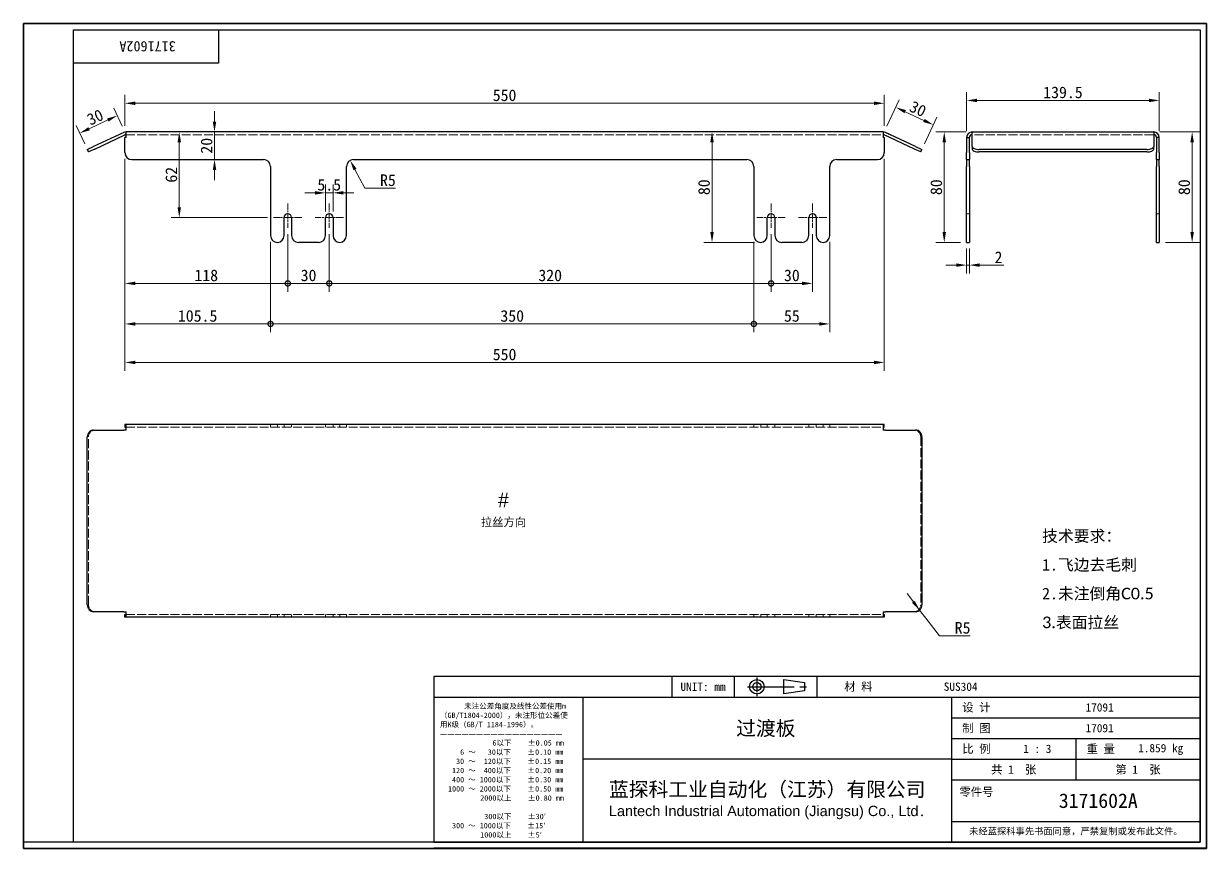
# Model space of a CAD drawing. Header units: millimetres. Extents: x 18 to 875, y 16 to 614.
import ezdxf
from ezdxf.enums import TextEntityAlignment as Align

# ---------------------------------------------------------------- set-up
doc = ezdxf.new("R2010")
doc.units = ezdxf.units.MM
doc.header["$LTSCALE"] = 3
for name, pattern in [('CHAIN', [0.3543, 0.2362, -0.0295, 0.0591, -0.0295]), ('DASHED', [0.2067, 0.1654, -0.0413]), ('DOTTED', [0.0482, 0.0069, -0.0413])]:
    doc.linetypes.add(name, pattern=pattern)
for name, color, linetype, lineweight in [('1', 7, 'Continuous', 18), ('可见 (ISO)', 7, 'Continuous', 25), ('图框 (ISO)', 7, 'Continuous', 35), ('标题 (ISO)', 7, 'Continuous', 25), ('草图几何图元 (ISO)', 7, 'Continuous', 18)]:
    doc.layers.add(name, color=color, linetype=linetype, lineweight=lineweight)
for name, color, linetype, lineweight, true_color in [('中心标记 (ISO)', 1, 'CHAIN', 18, 0xff0000), ('尺寸 (ISO)', 7, 'Continuous', 18, 0x008000), ('符号 (ISO)', 7, 'Continuous', 18, 0x008000), ('隐藏 (ISO)', 5, 'DASHED', 18, 0x0000ff)]:
    doc.layers.add(name, color=color, linetype=linetype, lineweight=lineweight, true_color=true_color)
doc.styles.add('文本样式164', font='SimSun.ttf')
doc.styles.add('文本样式165', font='SimSun.ttf')
doc.styles.add('文本样式74', font='SimSun.ttf')
doc.styles.add('最新国标', font='simfang.ttf')
doc.styles.add('注释文本 (ISO)', font='simfang.ttf')
doc.dimstyles.new('默认 (GB)', dxfattribs={"dimscale": 3, "dimtxt": 2.8, "dimasz": 2.5, "dimexe": 2, "dimexo": 1.5, "dimgap": 0.5, "dimtad": 1, "dimtoh": 1, "dimdsep": 46, "dimtxsty": '最新国标', "dimcen": 0.09, "dimdle": 10, "dimclrd": 256, "dimclre": 256, "dimclrt": 256, "dimaunit": 1, "dimadec": 3, "dimazin": 2, "dimtfac": 0.535714, "dimtdec": 3, "dimtmove": 0, "dimatfit": 3, "dimfxl": 0, "dimtolj": 1, "dimlwd": -1, "dimlwe": -1, "dimarcsym": 0})

# ---------------------------------------------------------------- blocks, each defined once
blk = doc.blocks.new('图框 最新国标')
at = {"layer": '图框 (ISO)'}
for p, q in [((6, 7), (6, 204.5)), ((6, 204.5), (291.5, 204.5)), ((291.5, 204.5), (291.5, 5.5)), ((6, 7), (6, 5.5)), ((6, 7), (6, 5.5)), ((291.5, 5.5), (6, 5.5))]:
    blk.add_line(p, q, dxfattribs=at)
at = {"layer": '图框 (ISO)', "color": 7, "linetype": 'Continuous', "lineweight": 25}
for p, q in [((18, 203), (290, 203)), ((18, 7), (18, 203)), ((18, 203), (290, 203)), ((53, 203), (53, 195)), ((290, 203), (290, 7)), ((290, 203), (290, 7)), ((53, 195), (18, 195)), ((290, 7), (6, 7)), ((290, 7), (18, 7))]:
    blk.add_line(p, q, dxfattribs=at)
at = {"layer": '图框 (ISO)', "style": '文本样式74'}
blk.add_attdef('零件代号_001', (42.72, 200.25), '', height=2.5, rotation=180, dxfattribs=at)
blk = doc.blocks.new('标题栏 最新国标')
at = {"layer": '标题 (ISO)'}
for p, q in [((381.98, -183.84), (196.98, -183.84)), ((196.98, -183.84), (196.98, -223.84)), ((254.48, -183.84), (254.48, -188.84)), ((269.48, -183.84), (269.48, -188.84)), ((281.48, -188.09), (281.48, -184.59)), ((281.48, -184.59), (286.48, -185.34)), ((286.48, -185.34), (286.48, -187.34)), ((289.48, -183.84), (289.48, -188.84)), ((381.98, -223.84), (381.98, -183.84)), ((383.48, -183.84), (383.48, -225.34)), ((286.48, -187.34), (281.48, -188.09)), ((196.98, -188.84), (381.98, -188.84)), ((232.98, -188.84), (232.98, -223.84)), ((321.98, -188.84), (321.98, -223.84)), ((321.98, -193.84), (381.98, -193.84)), ((321.98, -198.84), (381.98, -198.84)), ((351.98, -198.84), (351.98, -208.84)), ((321.98, -203.84), (232.98, -203.84)), ((321.98, -203.84), (381.98, -203.84)), ((321.98, -208.84), (381.98, -208.84)), ((321.98, -218.84), (381.98, -218.84)), ((196.98, -223.84), (381.98, -223.84)), ((383.48, -225.34), (196.98, -225.34))]:
    blk.add_line(p, q, dxfattribs=at)
at = {"layer": '标题 (ISO)', "linetype": 'CHAIN', "ltscale": 5.000333}
blk.add_line((274.98, -184.09), (274.98, -188.59), dxfattribs=at)
at = {"layer": '标题 (ISO)', "linetype": 'CHAIN', "ltscale": 15.834605}
blk.add_line((272.73, -186.34), (286.98, -186.34), dxfattribs=at)
at = {"layer": '标题 (ISO)'}
for radius in [1.75, 1]:
    blk.add_circle((274.98, -186.34), radius, dxfattribs=at)
at = {"layer": '1', "style": '文本样式164'}
for s, p in [('UNIT: mm', (261.98, -186.34)), ('材 料', (299.48, -186.34)), ('设 计', (327.98, -191.34)), ('制 图', (327.98, -196.34)), ('比 例', (327.98, -201.34)), ('重 量', (357.98, -201.34)), ('共 1  张', (336.98, -206.34)), ('第 1  张', (366.98, -206.34))]:
    blk.add_text(s, height=2, dxfattribs=at).set_placement(p, align=Align.MIDDLE_CENTER)
at = {"layer": '标题 (ISO)', "style": '注释文本 (ISO)'}
for s, insert, char_height, attachment_point, line_spacing_factor in [('\\fSimSun|b0|i0;{\\H1.3000;      未注公差角度及线性公差使用m\\P}\\fSimSun|b0|i0;{\\H1.3000;（GB/T1804-2000），未注形位公差使\\P}\\fSimSun|b0|i0;{\\H1.3000;用K级（GB/T 1184-1996）。\\P}\\fSimSun|b0|i0;{\\H1.3000;—————————————————\\P}\\fSimSun|b0|i0;{\\H1.3000;             6以下    ±0.05 mm\\P}\\fSimSun|b0|i0;{\\H1.3000;     6 ～   30以下    ±0.10 mm\\P}\\fSimSun|b0|i0;{\\H1.3000;    30 ～  120以下    ±0.15 mm\\P}\\fSimSun|b0|i0;{\\H1.3000;   120 ～  400以下    ±0.20 mm\\P}\\fSimSun|b0|i0;{\\H1.3000;   400 ～ 1000以下    ±0.30 mm\\P}\\fSimSun|b0|i0;{\\H1.3000;  1000 ～ 2000以下    ±0.50 mm\\P}\\fSimSun|b0|i0;{\\H1.3000;          2000以上    ±0.80 mm\\P}\\fSimSun|b0|i0;{\\H1.3000;\\P}\\fSimSun|b0|i0;{\\H1.3000;           300以下    ±30′\\P}\\fSimSun|b0|i0;{\\H1.3000;   300 ～ 1000以下    ±15′\\P}\\fSimSun|b0|i0;{\\H1.3000;          1000以上    ±5′}', (198.48, -206.63), 1.3, 4, 1.023913), ('{\\fMicrosoft YaHei|b0|i0|c134|p34;\\H1.75x;蓝探科工业自动化（江苏）有限公司\\P\\fArial|b0|i0|c0|p34;\\H0.71429x;Lantech Industrial Automation (Jiangsu) Co., Ltd\\fFangSong|b0|i0|c134|p49;.\\H1.15195x; }', (277.48, -213.84), 2, 5, 0.978695)]:
    blk.add_mtext(s, dxfattribs=dict(at, insert=insert, char_height=char_height, attachment_point=attachment_point, line_spacing_factor=line_spacing_factor))
at = {"layer": '标题 (ISO)', "attachment_point": 5, "style": '注释文本 (ISO)'}
for s, insert, char_height in [('\\fFangSong|b0|i0;零件号', (327.98, -211.84), 2), ('\\fSimSun|b0|i0;{\\H1.6000;未经蓝探科事先书面同意，严禁复制或发布此文件。}', (351.98, -221.34), 1.6)]:
    blk.add_mtext(s, dxfattribs=dict(at, insert=insert, char_height=char_height))
at = {"layer": '标题 (ISO)'}
for tag, p, height, style in [('材料_001', (320.09, -187.33), 2, '注释文本 (ISO)'), ('设计人_001', (354.32, -192.33), 2, '注释文本 (ISO)'), ('库存编号_001', (269.98, -198.13), 3.5, '文本样式165'), ('设计人_001', (354.32, -197.33), 2, '注释文本 (ISO)'), ('视图比例_001', (339.26, -202.33), 2, '注释文本 (ISO)'), ('质量\\P3;_001', (367.02, -202.16), 2, '注释文本 (ISO)'), ('零件代号_001', (347.87, -215.59), 3.5, '文本样式165')]:
    blk.add_attdef(tag, p, '', height=height, dxfattribs=dict(at, style=style))
blk = doc.blocks.new('_DotSmall')
at = {"color": 0, "linetype": 'ByBlock', "const_width": 0.5}
blk.add_lwpolyline([(-0.0625, 0, 1), (0.0625, 0, 1)], format="xyb", close=True, dxfattribs=at)
blk = doc.blocks.new('*D5')
at = {"layer": 'Defpoints', "color": 0, "transparency": 16777216}
for p in [(91.29, 520.12), (196.79, 460.12), (196.79, 396.12)]:
    blk.add_point(p, dxfattribs=at)
at = {"layer": '尺寸 (ISO)', "color": 116, "true_color": 0x00803f, "transparency": 16777216}
for p, q in [((91.29, 515.62), (91.29, 390.12)), ((196.79, 455.62), (196.79, 390.12)), ((98.79, 396.12), (196.79, 396.12))]:
    blk.add_line(p, q, dxfattribs=at)
blk.add_solid([(98.79, 397.37), (98.79, 394.87), (91.29, 396.12)], dxfattribs=at)
at = {"layer": '尺寸 (ISO)', "color": 116, "true_color": 0x00803f, "transparency": 16777216, "xscale": 7.5, "yscale": 7.5, "zscale": 7.5}
blk.add_blockref('_DotSmall', (196.79, 396.12), dxfattribs=at)
at = {"layer": '尺寸 (ISO)', "transparency": 16777216, "insert": (144, 401.89), "char_height": 8.4, "attachment_point": 5, "style": '最新国标'}
blk.add_mtext('\\A1;105.5', dxfattribs=at)
blk = doc.blocks.new('*D7')
at = {"layer": 'Defpoints', "color": 0, "transparency": 16777216}
for p in [(196.79, 460.12), (546.79, 460.12), (546.79, 396.12)]:
    blk.add_point(p, dxfattribs=at)
at = {"layer": '尺寸 (ISO)', "color": 116, "true_color": 0x00803f, "transparency": 16777216}
for p, q in [((196.79, 455.62), (196.79, 390.12)), ((546.79, 455.62), (546.79, 390.12)), ((196.79, 396.12), (546.79, 396.12))]:
    blk.add_line(p, q, dxfattribs=at)
at = {"layer": '尺寸 (ISO)', "color": 116, "true_color": 0x00803f, "transparency": 16777216, "xscale": 7.5, "yscale": 7.5, "zscale": 7.5, "rotation": 180}
blk.add_blockref('_DotSmall', (196.79, 396.12), dxfattribs=at)
at = {"layer": '尺寸 (ISO)', "color": 116, "true_color": 0x00803f, "transparency": 16777216, "xscale": 7.5, "yscale": 7.5, "zscale": 7.5}
blk.add_blockref('_DotSmall', (546.79, 396.12), dxfattribs=at)
at = {"layer": '尺寸 (ISO)', "transparency": 16777216, "insert": (371.83, 401.86), "char_height": 8.4, "attachment_point": 5, "style": '最新国标'}
blk.add_mtext('\\A1;350', dxfattribs=at)
blk = doc.blocks.new('*D8')
at = {"layer": 'Defpoints', "color": 0, "transparency": 16777216}
for p in [(546.79, 460.12), (601.79, 460.11), (601.79, 396.12)]:
    blk.add_point(p, dxfattribs=at)
at = {"layer": '尺寸 (ISO)', "color": 116, "true_color": 0x00803f, "transparency": 16777216}
for p, q in [((546.79, 455.62), (546.79, 390.12)), ((601.79, 455.61), (601.79, 390.12)), ((546.79, 396.12), (594.29, 396.12))]:
    blk.add_line(p, q, dxfattribs=at)
blk.add_solid([(594.29, 397.37), (594.29, 394.87), (601.79, 396.12)], dxfattribs=at)
at = {"layer": '尺寸 (ISO)', "color": 116, "true_color": 0x00803f, "transparency": 16777216, "xscale": 7.5, "yscale": 7.5, "zscale": 7.5, "rotation": 180}
blk.add_blockref('_DotSmall', (546.79, 396.12), dxfattribs=at)
at = {"layer": '尺寸 (ISO)', "transparency": 16777216, "insert": (574.33, 401.86), "char_height": 8.4, "attachment_point": 5, "style": '最新国标'}
blk.add_mtext('\\A1;55', dxfattribs=at)
blk = doc.blocks.new('*D9')
at = {"layer": 'Defpoints', "color": 0, "transparency": 16777216}
for p in [(91.29, 520.12), (209.29, 465.62), (209.29, 425.47)]:
    blk.add_point(p, dxfattribs=at)
at = {"layer": '尺寸 (ISO)', "color": 116, "true_color": 0x00803f, "transparency": 16777216}
for p, q in [((91.29, 515.62), (91.29, 419.47)), ((209.29, 461.12), (209.29, 419.47)), ((98.79, 425.47), (209.29, 425.47))]:
    blk.add_line(p, q, dxfattribs=at)
blk.add_solid([(98.79, 426.72), (98.79, 424.22), (91.29, 425.47)], dxfattribs=at)
at = {"layer": '尺寸 (ISO)', "color": 116, "true_color": 0x00803f, "transparency": 16777216, "xscale": 7.5, "yscale": 7.5, "zscale": 7.5}
blk.add_blockref('_DotSmall', (209.29, 425.47), dxfattribs=at)
at = {"layer": '尺寸 (ISO)', "transparency": 16777216, "insert": (150.25, 431.22), "char_height": 8.4, "attachment_point": 5, "style": '最新国标'}
blk.add_mtext('\\A1;118', dxfattribs=at)
blk = doc.blocks.new('*D10')
at = {"layer": 'Defpoints', "color": 0, "transparency": 16777216}
for p in [(209.29, 465.62), (239.29, 465.62), (239.29, 425.47)]:
    blk.add_point(p, dxfattribs=at)
at = {"layer": '尺寸 (ISO)', "color": 116, "true_color": 0x00803f, "transparency": 16777216}
for p, q in [((209.29, 461.12), (209.29, 419.47)), ((239.29, 461.12), (239.29, 419.47)), ((209.29, 425.47), (239.29, 425.47))]:
    blk.add_line(p, q, dxfattribs=at)
at = {"layer": '尺寸 (ISO)', "color": 116, "true_color": 0x00803f, "transparency": 16777216, "xscale": 7.5, "yscale": 7.5, "zscale": 7.5, "rotation": 180}
blk.add_blockref('_DotSmall', (209.29, 425.47), dxfattribs=at)
at = {"layer": '尺寸 (ISO)', "color": 116, "true_color": 0x00803f, "transparency": 16777216, "xscale": 7.5, "yscale": 7.5, "zscale": 7.5}
blk.add_blockref('_DotSmall', (239.29, 425.47), dxfattribs=at)
at = {"layer": '尺寸 (ISO)', "transparency": 16777216, "insert": (224.33, 431.22), "char_height": 8.4, "attachment_point": 5, "style": '最新国标'}
blk.add_mtext('\\A1;30', dxfattribs=at)
blk = doc.blocks.new('*D11')
at = {"layer": 'Defpoints', "color": 0, "transparency": 16777216}
for p in [(239.29, 465.62), (559.29, 465.62), (559.29, 425.47)]:
    blk.add_point(p, dxfattribs=at)
at = {"layer": '尺寸 (ISO)', "color": 116, "true_color": 0x00803f, "transparency": 16777216}
for p, q in [((239.29, 461.12), (239.29, 419.47)), ((559.29, 461.12), (559.29, 419.47)), ((239.29, 425.47), (559.29, 425.47))]:
    blk.add_line(p, q, dxfattribs=at)
at = {"layer": '尺寸 (ISO)', "color": 116, "true_color": 0x00803f, "transparency": 16777216, "xscale": 7.5, "yscale": 7.5, "zscale": 7.5, "rotation": 180}
blk.add_blockref('_DotSmall', (239.29, 425.47), dxfattribs=at)
at = {"layer": '尺寸 (ISO)', "color": 116, "true_color": 0x00803f, "transparency": 16777216, "xscale": 7.5, "yscale": 7.5, "zscale": 7.5}
blk.add_blockref('_DotSmall', (559.29, 425.47), dxfattribs=at)
at = {"layer": '尺寸 (ISO)', "transparency": 16777216, "insert": (399.33, 431.22), "char_height": 8.4, "attachment_point": 5, "style": '最新国标'}
blk.add_mtext('\\A1;320', dxfattribs=at)
blk = doc.blocks.new('*D12')
at = {"layer": 'Defpoints', "color": 0, "transparency": 16777216}
for p in [(559.29, 465.62), (589.29, 465.62), (589.29, 425.47)]:
    blk.add_point(p, dxfattribs=at)
at = {"layer": '尺寸 (ISO)', "color": 116, "true_color": 0x00803f, "transparency": 16777216}
for p, q in [((559.29, 461.12), (559.29, 419.47)), ((589.29, 461.12), (589.29, 419.47)), ((559.29, 425.47), (581.79, 425.47))]:
    blk.add_line(p, q, dxfattribs=at)
blk.add_solid([(581.79, 426.72), (581.79, 424.22), (589.29, 425.47)], dxfattribs=at)
at = {"layer": '尺寸 (ISO)', "color": 116, "true_color": 0x00803f, "transparency": 16777216, "xscale": 7.5, "yscale": 7.5, "zscale": 7.5, "rotation": 180}
blk.add_blockref('_DotSmall', (559.29, 425.47), dxfattribs=at)
at = {"layer": '尺寸 (ISO)', "transparency": 16777216, "insert": (574.33, 431.22), "char_height": 8.4, "attachment_point": 5, "style": '最新国标'}
blk.add_mtext('\\A1;30', dxfattribs=at)
blk = doc.blocks.new('*D13')
at = {"layer": 'Defpoints', "color": 0, "transparency": 16777216}
for p in [(91.29, 520.12), (641.29, 520.12), (641.29, 368.25)]:
    blk.add_point(p, dxfattribs=at)
at = {"layer": '尺寸 (ISO)', "color": 116, "true_color": 0x00803f, "transparency": 16777216}
for p, q in [((91.29, 515.62), (91.29, 362.25)), ((641.29, 515.62), (641.29, 362.25)), ((98.79, 368.25), (633.79, 368.25))]:
    blk.add_line(p, q, dxfattribs=at)
for points in [[(98.79, 369.5), (98.79, 367), (91.29, 368.25)], [(633.79, 369.5), (633.79, 367), (641.29, 368.25)]]:
    blk.add_solid(points, dxfattribs=at)
at = {"layer": '尺寸 (ISO)', "transparency": 16777216, "insert": (366.29, 374), "char_height": 8.4, "attachment_point": 5, "style": '最新国标'}
blk.add_mtext('\\A1;550', dxfattribs=at)
blk = doc.blocks.new('*D14')
at = {"layer": 'Defpoints', "color": 0, "transparency": 16777216}
for p in [(156.22, 535.12), (144.04, 515.12), (156.22, 515.12)]:
    blk.add_point(p, dxfattribs=at)
at = {"layer": '尺寸 (ISO)', "color": 116, "true_color": 0x00803f, "transparency": 16777216}
for p, q in [((156.22, 542.62), (156.22, 550.12)), ((156.22, 535.12), (156.22, 527.62)), ((156.22, 527.62), (156.22, 522.62)), ((156.22, 515.12), (156.22, 522.62)), ((156.22, 507.62), (156.22, 500.12))]:
    blk.add_line(p, q, dxfattribs=at)
for points in [[(154.97, 542.62), (157.47, 542.62), (156.22, 535.12)], [(154.97, 507.62), (157.47, 507.62), (156.22, 515.12)]]:
    blk.add_solid(points, dxfattribs=at)
at = {"layer": '尺寸 (ISO)', "transparency": 16777216, "insert": (150.48, 525.12), "char_height": 8.4, "attachment_point": 5, "rotation": 90, "style": '最新国标'}
blk.add_mtext('\\A1;20', dxfattribs=at)
blk = doc.blocks.new('*D15')
at = {"layer": 'Defpoints', "color": 0, "transparency": 16777216}
for p in [(130.71, 535.12), (130.71, 473.12), (199.04, 473.12)]:
    blk.add_point(p, dxfattribs=at)
at = {"layer": '尺寸 (ISO)', "color": 116, "true_color": 0x00803f, "transparency": 16777216}
for p, q in [((130.71, 527.62), (130.71, 480.62)), ((194.54, 473.12), (124.71, 473.12))]:
    blk.add_line(p, q, dxfattribs=at)
for points in [[(129.46, 527.62), (131.96, 527.62), (130.71, 535.12)], [(129.46, 480.62), (131.96, 480.62), (130.71, 473.12)]]:
    blk.add_solid(points, dxfattribs=at)
at = {"layer": '尺寸 (ISO)', "transparency": 16777216, "insert": (124.96, 504.12), "char_height": 8.4, "attachment_point": 5, "rotation": 90, "style": '最新国标'}
blk.add_mtext('\\A1;62', dxfattribs=at)
blk = doc.blocks.new('*D16')
at = {"layer": 'Defpoints', "color": 0, "transparency": 16777216}
for p in [(254.48, 514.55), (256.79, 510.12)]:
    blk.add_point(p, dxfattribs=at)
at = {"layer": '尺寸 (ISO)', "color": 116, "true_color": 0x00803f, "transparency": 16777216}
for p, q in [((265, 494.37), (257.95, 507.9)), ((287.36, 494.37), (265, 494.37))]:
    blk.add_line(p, q, dxfattribs=at)
blk.add_solid([(259.06, 508.48), (256.84, 507.32), (254.48, 514.55)], dxfattribs=at)
at = {"layer": '尺寸 (ISO)', "transparency": 16777216, "insert": (281.79, 500.12), "char_height": 8.4, "attachment_point": 5, "style": '最新国标'}
blk.add_mtext('\\A1;R5', dxfattribs=at)
blk = doc.blocks.new('*D17')
at = {"layer": 'Defpoints', "color": 0, "transparency": 16777216}
for p in [(516.51, 535.12), (516.51, 455.12), (551.79, 455.12)]:
    blk.add_point(p, dxfattribs=at)
at = {"layer": '尺寸 (ISO)', "color": 116, "true_color": 0x00803f, "transparency": 16777216}
for p, q in [((516.51, 527.62), (516.51, 462.62)), ((547.29, 455.12), (510.51, 455.12))]:
    blk.add_line(p, q, dxfattribs=at)
for points in [[(515.26, 527.62), (517.76, 527.62), (516.51, 535.12)], [(515.26, 462.62), (517.76, 462.62), (516.51, 455.12)]]:
    blk.add_solid(points, dxfattribs=at)
at = {"layer": '尺寸 (ISO)', "transparency": 16777216, "insert": (510.76, 495.12), "char_height": 8.4, "attachment_point": 5, "rotation": 90, "style": '最新国标'}
blk.add_mtext('\\A1;80', dxfattribs=at)
blk = doc.blocks.new('*D18')
at = {"layer": 'Defpoints', "color": 0, "transparency": 16777216}
for p in [(85.79, 546.92), (91.29, 535.12), (64.11, 522.44)]:
    blk.add_point(p, dxfattribs=at)
at = {"layer": '尺寸 (ISO)', "color": 116, "true_color": 0x00803f, "transparency": 16777216}
for p, q in [((89.39, 539.19), (83.25, 552.36)), ((62.2, 526.52), (56.06, 539.68)), ((65.4, 537.42), (78.99, 543.76))]:
    blk.add_line(p, q, dxfattribs=at)
for points in [[(78.46, 544.89), (79.52, 542.62), (85.79, 546.92)], [(64.87, 538.55), (65.92, 536.28), (58.6, 534.25)]]:
    blk.add_solid(points, dxfattribs=at)
at = {"layer": '尺寸 (ISO)', "transparency": 16777216, "insert": (69.76, 545.79), "char_height": 8.4, "attachment_point": 5, "rotation": 25, "style": '最新国标'}
blk.add_mtext('\\A1;30', dxfattribs=at)
blk = doc.blocks.new('*D19')
at = {"layer": 'Defpoints', "color": 0, "transparency": 16777216}
for p in [(641.29, 555.86), (91.29, 535.12), (641.29, 535.12)]:
    blk.add_point(p, dxfattribs=at)
at = {"layer": '尺寸 (ISO)', "color": 116, "true_color": 0x00803f, "transparency": 16777216}
for p, q in [((91.29, 539.62), (91.29, 561.86)), ((641.29, 539.62), (641.29, 561.86)), ((98.79, 555.86), (633.79, 555.86))]:
    blk.add_line(p, q, dxfattribs=at)
for points in [[(98.79, 557.11), (98.79, 554.61), (91.29, 555.86)], [(633.79, 557.11), (633.79, 554.61), (641.29, 555.86)]]:
    blk.add_solid(points, dxfattribs=at)
at = {"layer": '尺寸 (ISO)', "transparency": 16777216, "insert": (366.29, 561.61), "char_height": 8.4, "attachment_point": 5, "style": '最新国标'}
blk.add_mtext('\\A1;550', dxfattribs=at)
blk = doc.blocks.new('*D20')
at = {"layer": 'Defpoints', "color": 0, "transparency": 16777216}
for p in [(676.8, 540.27), (641.29, 535.12), (668.48, 522.44)]:
    blk.add_point(p, dxfattribs=at)
at = {"layer": '尺寸 (ISO)', "color": 116, "true_color": 0x00803f, "transparency": 16777216}
for p, q in [((643.2, 539.19), (652.14, 558.38)), ((656.41, 549.77), (670, 543.44)), ((670.39, 526.52), (679.33, 545.7))]:
    blk.add_line(p, q, dxfattribs=at)
for points in [[(656.93, 550.91), (655.88, 548.64), (649.61, 552.94)], [(670.53, 544.57), (669.47, 542.3), (676.8, 540.27)]]:
    blk.add_solid(points, dxfattribs=at)
at = {"layer": '尺寸 (ISO)', "transparency": 16777216, "insert": (665.63, 551.81), "char_height": 8.4, "attachment_point": 5, "rotation": 335, "style": '最新国标'}
blk.add_mtext('\\A1;30', dxfattribs=at)
blk = doc.blocks.new('*D21')
at = {"layer": 'Defpoints', "color": 0, "transparency": 16777216}
for p in [(663.95, 192.8), (666.88, 188.99)]:
    blk.add_point(p, dxfattribs=at)
at = {"layer": '尺寸 (ISO)', "color": 116, "true_color": 0x00803f, "transparency": 16777216}
for p, q in [((662.31, 194.94), (657.74, 200.88)), ((663.95, 192.8), (666.88, 188.99)), ((666.88, 188.99), (671.45, 183.04)), ((681.2, 170.36), (671.45, 183.04)), ((703.55, 170.36), (681.2, 170.36))]:
    blk.add_line(p, q, dxfattribs=at)
blk.add_solid([(663.3, 195.7), (661.32, 194.18), (666.88, 188.99)], dxfattribs=at)
at = {"layer": '尺寸 (ISO)', "transparency": 16777216, "insert": (697.98, 176.1), "char_height": 8.4, "attachment_point": 5, "style": '最新国标'}
blk.add_mtext('\\A1;R5', dxfattribs=at)
blk = doc.blocks.new('*D22')
at = {"layer": 'Defpoints', "color": 0, "transparency": 16777216}
for p in [(840.4, 557.92), (700.9, 531.12), (840.4, 531.12)]:
    blk.add_point(p, dxfattribs=at)
at = {"layer": '尺寸 (ISO)', "color": 116, "true_color": 0x00803f, "transparency": 16777216}
for p, q in [((700.9, 535.62), (700.9, 563.92)), ((708.4, 557.92), (832.9, 557.92)), ((840.4, 535.62), (840.4, 563.92))]:
    blk.add_line(p, q, dxfattribs=at)
for points in [[(708.4, 559.17), (708.4, 556.67), (700.9, 557.92)], [(832.9, 559.17), (832.9, 556.67), (840.4, 557.92)]]:
    blk.add_solid(points, dxfattribs=at)
at = {"layer": '尺寸 (ISO)', "transparency": 16777216, "insert": (770.65, 563.69), "char_height": 8.4, "attachment_point": 5, "style": '最新国标'}
blk.add_mtext('\\A1;139.5', dxfattribs=at)
blk = doc.blocks.new('*D23')
at = {"layer": 'Defpoints', "color": 0, "transparency": 16777216}
for p in [(836.4, 535.12), (840.4, 455.12), (864.21, 455.12)]:
    blk.add_point(p, dxfattribs=at)
at = {"layer": '尺寸 (ISO)', "color": 116, "true_color": 0x00803f, "transparency": 16777216}
for p, q in [((840.9, 535.12), (870.21, 535.12)), ((864.21, 527.62), (864.21, 462.62)), ((844.9, 455.12), (870.21, 455.12))]:
    blk.add_line(p, q, dxfattribs=at)
for points in [[(862.96, 527.62), (865.46, 527.62), (864.21, 535.12)], [(862.96, 462.62), (865.46, 462.62), (864.21, 455.12)]]:
    blk.add_solid(points, dxfattribs=at)
at = {"layer": '尺寸 (ISO)', "transparency": 16777216, "insert": (858.47, 495.12), "char_height": 8.4, "attachment_point": 5, "rotation": 90, "style": '最新国标'}
blk.add_mtext('\\A1;80', dxfattribs=at)
blk = doc.blocks.new('*D24')
at = {"layer": 'Defpoints', "color": 0, "transparency": 16777216}
for p in [(704.9, 535.12), (684.69, 455.12), (700.9, 455.12)]:
    blk.add_point(p, dxfattribs=at)
at = {"layer": '尺寸 (ISO)', "color": 116, "true_color": 0x00803f, "transparency": 16777216}
for p, q in [((700.4, 535.12), (678.69, 535.12)), ((684.69, 527.62), (684.69, 462.62)), ((696.4, 455.12), (678.69, 455.12))]:
    blk.add_line(p, q, dxfattribs=at)
for points in [[(683.44, 527.62), (685.94, 527.62), (684.69, 535.12)], [(683.44, 462.62), (685.94, 462.62), (684.69, 455.12)]]:
    blk.add_solid(points, dxfattribs=at)
at = {"layer": '尺寸 (ISO)', "transparency": 16777216, "insert": (678.94, 495.12), "char_height": 8.4, "attachment_point": 5, "rotation": 90, "style": '最新国标'}
blk.add_mtext('\\A1;80', dxfattribs=at)
blk = doc.blocks.new('*D25')
at = {"layer": 'Defpoints', "color": 0, "transparency": 16777216}
for p in [(242.04, 491.02), (236.54, 473.12), (242.04, 473.12)]:
    blk.add_point(p, dxfattribs=at)
at = {"layer": '尺寸 (ISO)', "color": 116, "true_color": 0x00803f, "transparency": 16777216}
for p, q in [((236.54, 477.62), (236.54, 497.02)), ((242.04, 477.62), (242.04, 497.02)), ((229.04, 491.02), (221.54, 491.02)), ((236.54, 491.02), (242.04, 491.02)), ((249.54, 491.02), (257.04, 491.02))]:
    blk.add_line(p, q, dxfattribs=at)
for points in [[(229.04, 492.27), (229.04, 489.77), (236.54, 491.02)], [(249.54, 492.27), (249.54, 489.77), (242.04, 491.02)]]:
    blk.add_solid(points, dxfattribs=at)
at = {"layer": '尺寸 (ISO)', "transparency": 16777216, "insert": (239.29, 496.79), "char_height": 8.4, "attachment_point": 5, "style": '最新国标'}
blk.add_mtext('\\A1;5.5', dxfattribs=at)
blk = doc.blocks.new('*D26')
at = {"layer": 'Defpoints', "color": 0, "transparency": 16777216}
for p in [(700.9, 455.12), (702.9, 455.12), (702.9, 438.7)]:
    blk.add_point(p, dxfattribs=at)
at = {"layer": '尺寸 (ISO)', "color": 116, "true_color": 0x00803f, "transparency": 16777216}
for p, q in [((700.9, 450.62), (700.9, 432.7)), ((702.9, 450.62), (702.9, 432.7)), ((693.4, 438.7), (685.9, 438.7)), ((700.9, 438.7), (702.9, 438.7)), ((710.4, 438.7), (727.87, 438.7))]:
    blk.add_line(p, q, dxfattribs=at)
for points in [[(693.4, 439.95), (693.4, 437.45), (700.9, 438.7)], [(710.4, 439.95), (710.4, 437.45), (702.9, 438.7)]]:
    blk.add_solid(points, dxfattribs=at)
at = {"layer": '尺寸 (ISO)', "transparency": 16777216, "insert": (724, 444.4), "char_height": 8.4, "attachment_point": 5, "style": '最新国标'}
blk.add_mtext('\\A1;2', dxfattribs=at)

msp = doc.modelspace()

# ---------------------------------------------------------------- linework, layer by layer
at = {"layer": '中心标记 (ISO)', "ltscale": 6.574544}
for p, q in [((209.2949, 483.366), (209.2949, 465.616)), ((239.2949, 483.366), (239.2949, 465.616)), ((559.2949, 483.366), (559.2949, 465.616)), ((589.2949, 483.366), (589.2949, 465.616))]:
    msp.add_line(p, q, dxfattribs=at)
at = {"layer": '中心标记 (ISO)', "ltscale": 7.593151}
for p, q in [((219.5449, 473.116), (199.0449, 473.116)), ((249.5449, 473.116), (229.0449, 473.116)), ((569.5449, 473.116), (549.0449, 473.116)), ((599.5449, 473.116), (579.0449, 473.116))]:
    msp.add_line(p, q, dxfattribs=at)
at = {"layer": '可见 (ISO)'}
for p, q in [((90.4912, 534.7412), (68.6372, 524.5505)), ((69.4824, 522.7379), (91.3364, 532.9286)), ((91.2949, 520.116), (91.2949, 531.116)), ((92.1817, 531.116), (91.2949, 531.116)), ((92.1817, 531.116), (92.1817, 535.116)), ((640.4081, 535.116), (92.1817, 535.116)), ((640.4081, 535.116), (640.4081, 531.116)), ((641.2949, 531.116), (640.4081, 531.116)), ((663.1073, 522.7379), (641.2533, 532.9286)), ((641.2949, 531.116), (641.2949, 520.116)), ((663.9526, 524.5505), (642.0986, 534.7412)), ((700.8981, 531.116), (700.8981, 520.116)), ((700.8981, 531.116), (702.8981, 531.116)), ((702.8981, 520.116), (702.8981, 531.116)), ((704.8981, 535.116), (836.3981, 535.116)), ((704.8981, 535.116), (704.8981, 534.7412)), ((704.8981, 524.5505), (704.8981, 534.7412)), ((836.3981, 534.7412), (836.3981, 535.116)), ((836.3981, 534.7412), (836.3981, 524.5505)), ((838.3981, 531.116), (838.3981, 520.116)), ((840.3981, 531.116), (838.3981, 531.116)), ((840.3981, 520.116), (840.3981, 531.116)), ((64.1056, 522.4375), (68.6372, 524.5505)), ((69.4824, 522.7379), (64.9509, 520.6248)), ((667.6389, 520.6248), (663.1073, 522.7379)), ((663.9526, 524.5505), (668.4841, 522.4375)), ((704.8981, 524.5505), (704.8981, 522.7379)), ((836.3981, 522.7379), (836.3981, 524.5505)), ((64.1056, 522.4375), (64.9509, 520.6248)), ((96.2949, 515.116), (191.7949, 515.116)), ((256.7949, 515.116), (541.7949, 515.116)), ((606.7949, 515.116), (636.2949, 515.116)), ((667.6389, 520.6248), (668.4841, 522.4375)), ((700.8981, 515.116), (700.8981, 520.116)), ((700.8981, 515.116), (700.8981, 510.116)), ((700.8981, 515.116), (702.8981, 515.116)), ((702.8981, 520.116), (702.8981, 515.116)), ((702.8981, 510.116), (702.8981, 515.116)), ((831.3981, 522.4375), (709.8981, 522.4375)), ((831.3981, 520.6248), (709.8981, 520.6248)), ((838.3981, 515.116), (838.3981, 520.116)), ((838.3981, 515.116), (838.3981, 510.116)), ((838.3981, 515.116), (840.3981, 515.116)), ((840.3981, 520.116), (840.3981, 515.116)), ((840.3981, 510.116), (840.3981, 515.116)), ((196.7949, 510.116), (196.7949, 460.116)), ((251.7949, 460.1097), (251.7949, 510.116)), ((546.7949, 510.116), (546.7949, 460.116)), ((601.7949, 460.1097), (601.7949, 510.116)), ((700.8981, 460.116), (700.8981, 510.116)), ((702.8981, 510.116), (702.8981, 460.116)), ((838.3981, 460.116), (838.3981, 510.116)), ((840.3981, 510.116), (840.3981, 460.116)), ((206.5449, 460.1097), (206.5449, 473.116)), ((212.0449, 473.116), (212.0449, 460.116)), ((236.5449, 460.116), (236.5449, 473.116)), ((242.0449, 473.116), (242.0449, 460.116)), ((556.5449, 460.1097), (556.5449, 473.116)), ((562.0449, 473.116), (562.0449, 460.116)), ((586.5449, 460.116), (586.5449, 473.116)), ((592.0449, 473.116), (592.0449, 460.116)), ((231.5449, 455.116), (217.0449, 455.116)), ((581.5449, 455.116), (567.0449, 455.116)), ((700.8981, 455.116), (700.8981, 460.116)), ((700.8981, 455.116), (702.8981, 455.116)), ((702.8981, 460.116), (702.8981, 455.116)), ((838.3981, 455.116), (838.3981, 460.116)), ((838.3981, 455.116), (840.3981, 455.116)), ((840.3981, 460.116), (840.3981, 455.116)), ((68.6372, 319.3034), (90.4912, 319.3034)), ((92.1817, 319.3034), (90.4912, 319.3034)), ((91.2949, 323.3034), (91.2949, 321.3034)), ((92.1817, 323.3034), (91.2949, 323.3034)), ((91.2949, 321.3034), (92.1817, 321.3034)), ((92.1817, 319.3034), (92.1817, 323.3034)), ((640.4081, 323.3034), (92.1817, 323.3034)), ((640.4081, 323.3034), (640.4081, 319.3034)), ((641.2949, 323.3034), (640.4081, 323.3034)), ((640.4081, 321.3034), (641.2949, 321.3034)), ((642.0986, 319.3034), (640.4081, 319.3034)), ((641.2949, 321.3034), (641.2949, 323.3034)), ((642.0986, 319.3034), (663.9526, 319.3034)), ((64.1056, 192.8034), (64.1056, 314.3034)), ((668.4841, 314.3034), (668.4841, 192.8034)), ((90.4912, 187.8034), (68.6372, 187.8034)), ((90.4912, 187.8034), (92.1817, 187.8034)), ((91.2949, 183.8034), (91.2949, 185.8034)), ((91.2949, 185.8034), (92.1817, 185.8034)), ((92.1817, 183.8034), (91.2949, 183.8034)), ((92.1817, 183.8034), (92.1817, 187.8034)), ((640.4081, 183.8034), (92.1817, 183.8034)), ((640.4081, 187.8034), (642.0986, 187.8034)), ((640.4081, 187.8034), (640.4081, 183.8034)), ((640.4081, 185.8034), (641.2949, 185.8034)), ((641.2949, 183.8034), (640.4081, 183.8034)), ((641.2949, 185.8034), (641.2949, 183.8034)), ((663.9526, 187.8034), (642.0986, 187.8034))]:
    msp.add_line(p, q, dxfattribs=at)
for centre, radius, start, end in [((92.1817, 531.116), 4, 90, 115), ((92.1817, 531.116), 2, 90, 115), ((640.4081, 531.116), 4, 65, 90), ((640.4081, 531.116), 2, 65, 90), ((704.8981, 531.116), 4, 90, 180), ((704.8981, 531.116), 2, 90, 180), ((836.3981, 531.116), 4, 0, 90), ((836.3981, 531.116), 2, 0, 90), ((96.2949, 520.116), 5, 180, 270), ((191.7949, 510.116), 5, 0, 90), ((256.7949, 510.116), 5, 90, 180), ((541.7949, 510.116), 5, 0, 90), ((606.7949, 510.116), 5, 90, 180), ((636.2949, 520.116), 5, 270, 0), ((209.2949, 473.116), 2.75, 0, 180), ((239.2949, 473.116), 2.75, 0, 180), ((559.2949, 473.116), 2.75, 0, 180), ((589.2949, 473.116), 2.75, 0, 180), ((201.7949, 460.116), 5, 180, 270), ((201.5449, 460.1097), 5, 272.865984, 0), ((217.0449, 460.116), 5, 180, 270), ((231.5449, 460.116), 5, 270, 0), ((247.0449, 460.116), 5, 180, 270), ((246.7949, 460.1097), 5, 272.865984, 0), ((551.7949, 460.116), 5, 180, 270), ((551.5449, 460.1097), 5, 272.865984, 0), ((567.0449, 460.116), 5, 180, 270), ((581.5449, 460.116), 5, 270, 0), ((597.0449, 460.116), 5, 180, 270), ((596.7949, 460.1097), 5, 272.865984, 0)]:
    msp.add_arc(centre, radius, start, end, dxfattribs=at)
for centre, major_axis, ratio, start_param, end_param in [((709.8981, 524.5505), (-5, 0), 0.42261826, 0, 1.57079633), ((709.8981, 522.7379), (-5, 0), 0.42261826, 0, 1.57079633), ((831.3981, 524.5505), (5, 0), 0.42261826, 4.71238898, 6.28318531), ((831.3981, 522.7379), (5, 0), 0.42261826, 4.71238898, 6.28318531), ((68.6372, 314.3034), (0, 5), 0.90630779, 0, 1.57079633), ((663.9526, 314.3034), (0, 5), 0.90630779, 4.71238898, 6.28318531), ((68.6372, 192.8034), (0, -5), 0.90630779, 4.71238898, 6.28318531), ((663.9526, 192.8034), (0, -5), 0.90630779, 0, 1.57079633)]:
    msp.add_ellipse(centre, major_axis=major_axis, ratio=ratio, start_param=start_param, end_param=end_param, dxfattribs=at)
at = {"layer": '草图几何图元 (ISO)', "linetype": 'DOTTED', "ltscale": 14.994187}
msp.add_line((85.3998, 532.3671), (91.2949, 535.116), dxfattribs=at)
at = {"layer": '草图几何图元 (ISO)', "linetype": 'DOTTED', "ltscale": 13.975979}
msp.add_line((99.3786, 535.116), (91.2949, 535.116), dxfattribs=at)
at = {"layer": '草图几何图元 (ISO)', "linetype": 'DOTTED', "ltscale": 12.195381}
msp.add_line((634.2411, 535.116), (641.2949, 535.116), dxfattribs=at)
at = {"layer": '草图几何图元 (ISO)', "linetype": 'DOTTED', "ltscale": 12.340598}
msp.add_line((646.1467, 532.8536), (641.2949, 535.116), dxfattribs=at)
at = {"layer": '隐藏 (ISO)', "ltscale": 13.001376}
for p, q in [((92.1817, 533.116), (640.4081, 533.116)), ((92.1817, 321.3034), (640.4081, 321.3034)), ((92.1817, 185.8034), (640.4081, 185.8034))]:
    msp.add_line(p, q, dxfattribs=at)
at = {"layer": '隐藏 (ISO)', "ltscale": 13.253911}
msp.add_line((836.3981, 533.116), (704.8981, 533.116), dxfattribs=at)
at = {"layer": '隐藏 (ISO)', "ltscale": 1.269698}
for p, q in [((702.8981, 475.866), (700.8981, 475.866)), ((840.3981, 475.866), (838.3981, 475.866)), ((196.7949, 323.3034), (196.7949, 321.3034)), ((201.7949, 323.3034), (201.7949, 321.3034)), ((206.5449, 321.3034), (206.5449, 323.3034)), ((212.0449, 321.3034), (212.0449, 323.3034)), ((236.5449, 321.3034), (236.5449, 323.3034)), ((242.0449, 321.3034), (242.0449, 323.3034)), ((247.0449, 323.3034), (247.0449, 321.3034)), ((251.7949, 321.3034), (251.7949, 323.3034)), ((546.7949, 323.3034), (546.7949, 321.3034)), ((551.7949, 323.3034), (551.7949, 321.3034)), ((556.5449, 321.3034), (556.5449, 323.3034)), ((562.0449, 321.3034), (562.0449, 323.3034)), ((586.5449, 321.3034), (586.5449, 323.3034)), ((592.0449, 321.3034), (592.0449, 323.3034)), ((597.0449, 323.3034), (597.0449, 321.3034)), ((601.7949, 321.3034), (601.7949, 323.3034)), ((196.7949, 185.8034), (196.7949, 183.8034)), ((201.7949, 185.8034), (201.7949, 183.8034)), ((206.5449, 183.8034), (206.5449, 185.8034)), ((212.0449, 183.8034), (212.0449, 185.8034)), ((236.5449, 183.8034), (236.5449, 185.8034)), ((242.0449, 183.8034), (242.0449, 185.8034)), ((247.0449, 185.8034), (247.0449, 183.8034)), ((251.7949, 183.8034), (251.7949, 185.8034)), ((546.7949, 185.8034), (546.7949, 183.8034)), ((551.7949, 185.8034), (551.7949, 183.8034)), ((556.5449, 183.8034), (556.5449, 185.8034)), ((562.0449, 183.8034), (562.0449, 185.8034)), ((586.5449, 183.8034), (586.5449, 185.8034)), ((592.0449, 183.8034), (592.0449, 185.8034)), ((597.0449, 185.8034), (597.0449, 183.8034)), ((601.7949, 183.8034), (601.7949, 185.8034))]:
    msp.add_line(p, q, dxfattribs=at)
at = {"layer": '隐藏 (ISO)', "ltscale": 13.062409}
for p, q in [((64.9509, 192.8034), (64.9509, 314.3034)), ((667.6389, 314.3034), (667.6389, 192.8034))]:
    msp.add_line(p, q, dxfattribs=at)
at = {"layer": '隐藏 (ISO)', "ltscale": 4.986384}
for centre, major_axis, start_param, end_param in [((69.4824, 314.3034), (0, 5), 0, 1.57079633), ((663.1073, 314.3034), (0, 5), 4.71238898, 6.28318531), ((69.4824, 192.8034), (0, -5), 4.71238898, 6.28318531), ((663.1073, 192.8034), (0, -5), 0, 1.57079633)]:
    msp.add_ellipse(centre, major_axis=major_axis, ratio=0.90630779, start_param=start_param, end_param=end_param, dxfattribs=at)

# ---------------------------------------------------------------- block references
at = {"xscale": 3, "yscale": 3, "zscale": 3}
msp.add_blockref('图框 最新国标', (0, 0), dxfattribs=at).add_auto_attribs({'零件代号_001': '3171602A'})
ref = msp.add_blockref('标题栏 最新国标', (-275.9476, 692.5328), dxfattribs=dict(xscale=3, yscale=3, zscale=3))
ref.add_attrib('零件代号_001', '3171602A', (767.6732, 45.75), dxfattribs={"layer": '标题 (ISO)', "height": 10.5, "style": '文本样式165'})
ref.add_attrib('库存编号_001', '过渡板', (534.0042, 98.1327), dxfattribs={"layer": '标题 (ISO)', "height": 10.5, "style": '文本样式165'})
ref.add_attrib('质量\\P3;_001', '1.859 kg', (825.12, 86.0486), dxfattribs={"layer": '标题 (ISO)', "height": 6, "style": '注释文本 (ISO)'})
ref.add_attrib('视图比例_001', '1 : 3', (741.84, 85.5514), dxfattribs={"layer": '标题 (ISO)', "height": 6, "style": '注释文本 (ISO)'})
ref.add_attrib('设计人_001', '17091', (787.0114, 115.5343), dxfattribs={"layer": '标题 (ISO)', "height": 6, "style": '注释文本 (ISO)'})
ref.add_attrib('设计人_001', '17091', (787.0114, 100.5343), dxfattribs={"layer": '标题 (ISO)', "height": 6, "style": '注释文本 (ISO)'})
ref.add_attrib('材料_001', 'SUS304', (684.3343, 130.5343), dxfattribs={"layer": '标题 (ISO)', "height": 6, "style": '注释文本 (ISO)'})

# ---------------------------------------------------------------- texts
at = {"layer": '符号 (ISO)', "style": '注释文本 (ISO)'}
for s, insert, char_height, width, attachment_point, line_spacing_factor in [('{\\fAIGDT|b0|i0|c2|p2;\\H1.75x;#\\fFangSong|b0|i0|c134|p49;\\P\\H0.57143x;拉丝方向}', (365.4788, 261.4507), 6, 35.929824, 5, 1.043228), ('\\fFangSong|b0|i0;{\\H8.4000;技术要求：\\P}\\fFangSong|b0|i0;{\\H8.4000;1.飞边去毛刺\\P}\\fFangSong|b0|i0;{\\H8.4000;2.未注倒角}\\fCalibri|b0|i0;{\\H8.4000;C0.5\\P}\\fCalibri|b0|i0;{\\H8.4000;3.}\\fFangSong|b0|i0;{\\H8.4000;表面拉丝}', (755.5647, 210.8995), 8.4, 86.689026, 4, 1.488394)]:
    msp.add_mtext(s, dxfattribs=dict(at, insert=insert, char_height=char_height, width=width, attachment_point=attachment_point, line_spacing_factor=line_spacing_factor))

# ---------------------------------------------------------------- dimensions: what is measured, and where the dimension line sits
at = {"layer": '尺寸 (ISO)', "color": 116, "true_color": 0x00803f}
for base, p1, p2, angle, override, picture, middle in [((641.2949, 555.8623), (91.2949, 535.116), (641.2949, 535.116), 180, {"dimgap": 0.5, "dimtoh": 0, "dimdec": 2, "dimtol": 0, "dimlim": 0, "dimtp": 0, "dimtm": 0, "dimtdec": 3, "dimtofl": 0, "dimatfit": 1}, '*D19', (366.2949, 555.8623)), ((840.3981, 557.9202), (700.8981, 531.116), (840.3981, 531.116), 180, {"dimgap": 0.5, "dimtoh": 0, "dimdec": 2, "dimtol": 0, "dimlim": 0, "dimtp": 0, "dimtm": 0, "dimtdec": 3, "dimtofl": 0, "dimatfit": 1}, '*D22', (770.6481, 557.9202)), ((676.7975, 540.2657), (641.2949, 535.116), (668.4841, 522.4375), 335, {"dimgap": 0.5, "dimtoh": 0, "dimdec": 2, "dimtol": 0, "dimlim": 0, "dimtp": 0, "dimtm": 0, "dimtdec": 3, "dimtofl": 0, "dimatfit": 1}, '*D20', (663.2029, 546.6049)), ((85.7884, 546.9247), (64.1056, 522.4375), (91.2949, 535.116), 205, {"dimgap": 0.5, "dimtoh": 0, "dimdec": 2, "dimtol": 0, "dimlim": 0, "dimtp": 0, "dimtm": 0, "dimtdec": 3, "dimtofl": 0, "dimatfit": 1}, '*D18', (72.1937, 540.5855)), ((156.2246, 515.116), (156.2246, 535.116), (144.0449, 515.116), 90, {"dimgap": 0.5, "dimtoh": 0, "dimdec": 2, "dimse1": 1, "dimse2": 1, "dimtol": 0, "dimlim": 0, "dimtp": 0, "dimtm": 0, "dimtdec": 3, "dimtofl": 0}, '*D14', (156.2246, 525.116)), ((130.7127, 473.116), (130.7127, 535.116), (199.0449, 473.116), 90, {"dimgap": 0.5, "dimtoh": 0, "dimdec": 2, "dimse1": 1, "dimtol": 0, "dimlim": 0, "dimtp": 0, "dimtm": 0, "dimtdec": 3, "dimtofl": 0, "dimatfit": 1}, '*D15', (130.7127, 504.116)), ((516.5129, 455.116), (516.5129, 535.116), (551.7949, 455.116), 90, {"dimgap": 0.5, "dimtoh": 0, "dimdec": 2, "dimse1": 1, "dimtol": 0, "dimlim": 0, "dimtp": 0, "dimtm": 0, "dimtdec": 3, "dimtofl": 0, "dimatfit": 1}, '*D17', (516.5129, 495.116)), ((684.6898, 455.116), (704.8981, 535.116), (700.8981, 455.116), 270, {"dimgap": 0.5, "dimtoh": 0, "dimdec": 2, "dimtol": 0, "dimlim": 0, "dimtp": 0, "dimtm": 0, "dimtdec": 3, "dimtofl": 0, "dimatfit": 1}, '*D24', (684.6898, 495.116)), ((864.2141, 455.116), (836.3981, 535.116), (840.3981, 455.116), 270, {"dimgap": 0.5, "dimtoh": 0, "dimdec": 2, "dimtol": 0, "dimlim": 0, "dimtp": 0, "dimtm": 0, "dimtdec": 3, "dimtofl": 0, "dimatfit": 1}, '*D23', (864.2141, 495.116)), ((196.7949, 396.116), (91.2949, 520.116), (196.7949, 460.116), 180, {"dimgap": 0.5, "dimtoh": 0, "dimdec": 2, "dimblk2": 'DotSmall', "dimsah": 1, "dimdle": 0, "dimtol": 0, "dimlim": 0, "dimtp": 0, "dimtm": 0, "dimtdec": 3, "dimtofl": 0, "dimatfit": 1}, '*D5', (144.0049, 396.116)), ((209.2949, 425.4691), (91.2949, 520.116), (209.2949, 465.616), 180, {"dimgap": 0.5, "dimtoh": 0, "dimdec": 2, "dimblk2": 'DotSmall', "dimsah": 1, "dimdle": 0, "dimtol": 0, "dimlim": 0, "dimtp": 0, "dimtm": 0, "dimtdec": 3, "dimtofl": 0, "dimatfit": 1}, '*D9', (150.2549, 425.4691)), ((641.2949, 368.2534), (91.2949, 520.116), (641.2949, 520.116), 180, {"dimgap": 0.5, "dimtoh": 0, "dimdec": 2, "dimtol": 0, "dimlim": 0, "dimtp": 0, "dimtm": 0, "dimtdec": 3, "dimtofl": 0, "dimatfit": 1}, '*D13', (366.2949, 368.2534)), ((239.2949, 425.4691), (209.2949, 465.616), (239.2949, 465.616), 180, {"dimgap": 0.5, "dimtoh": 0, "dimdec": 2, "dimblk1": 'DotSmall', "dimblk2": 'DotSmall', "dimsah": 1, "dimdle": 0, "dimtol": 0, "dimlim": 0, "dimtp": 0, "dimtm": 0, "dimtdec": 3, "dimtofl": 0, "dimatfit": 1}, '*D10', (224.3349, 425.4691)), ((559.2949, 425.4691), (239.2949, 465.616), (559.2949, 465.616), 180, {"dimgap": 0.5, "dimtoh": 0, "dimdec": 2, "dimblk1": 'DotSmall', "dimblk2": 'DotSmall', "dimsah": 1, "dimdle": 0, "dimtol": 0, "dimlim": 0, "dimtp": 0, "dimtm": 0, "dimtdec": 3, "dimtofl": 0, "dimatfit": 1}, '*D11', (399.3349, 425.4691)), ((589.2949, 425.4691), (559.2949, 465.616), (589.2949, 465.616), 180, {"dimgap": 0.5, "dimtoh": 0, "dimdec": 2, "dimblk1": 'DotSmall', "dimsah": 1, "dimdle": 0, "dimtol": 0, "dimlim": 0, "dimtp": 0, "dimtm": 0, "dimtdec": 3, "dimtofl": 0, "dimatfit": 1}, '*D12', (574.3349, 425.4691)), ((546.7949, 396.116), (196.7949, 460.116), (546.7949, 460.116), 180, {"dimgap": 0.5, "dimtoh": 0, "dimdec": 2, "dimblk1": 'DotSmall', "dimblk2": 'DotSmall', "dimsah": 1, "dimdle": 0, "dimtol": 0, "dimlim": 0, "dimtp": 0, "dimtm": 0, "dimtdec": 3, "dimtofl": 0, "dimatfit": 1}, '*D7', (371.8349, 396.116)), ((601.7949, 396.116), (546.7949, 460.116), (601.7949, 460.1097), 180, {"dimgap": 0.5, "dimtoh": 0, "dimdec": 2, "dimblk1": 'DotSmall', "dimsah": 1, "dimdle": 0, "dimtol": 0, "dimlim": 0, "dimtp": 0, "dimtm": 0, "dimtdec": 3, "dimtofl": 0, "dimatfit": 1}, '*D8', (574.3349, 396.116)), ((702.8981, 438.7047), (700.8981, 455.116), (702.8981, 455.116), 180, {"dimgap": 0.5, "dimtoh": 0, "dimdec": 2, "dimtol": 0, "dimlim": 0, "dimtp": 0, "dimtm": 0, "dimtdec": 3, "dimtofl": 1, "dimatfit": 1}, '*D26', (723.9953, 438.7047))]:
    dim = msp.add_linear_dim(base=base, p1=p1, p2=p2, angle=angle, dimstyle='默认 (GB)', override=override, dxfattribs=at)
    dim.commit()
    dim.dimension.update_dxf_attribs({"geometry": picture, "text_midpoint": middle, "dimtype": 160})
for center, mpoint, override, picture, middle in [((256.7949, 510.116), (254.4836, 514.5497), {"dimgap": 0.5, "dimtih": 1, "dimdec": 2, "dimlfac": 1, "dimcen": 0, "dimtol": 0, "dimlim": 0, "dimtp": 0, "dimtm": 0, "dimtdec": 3}, '*D16', (281.7908, 494.3702)), ((663.9526, 192.8034), (666.8827, 188.9893), {"dimgap": 0.5, "dimtih": 1, "dimdec": 2, "dimlfac": 1.039569, "dimcen": 0, "dimtol": 0, "dimlim": 0, "dimtp": 0, "dimtm": 0, "dimtdec": 3}, '*D21', (697.9846, 170.3569))]:
    dim = msp.add_radius_dim(center=center, mpoint=mpoint, dimstyle='默认 (GB)', override=override, dxfattribs=at)
    dim.commit()
    dim.dimension.update_dxf_attribs({"geometry": picture, "text_midpoint": middle, "dimtype": 164})
dim = msp.add_linear_dim(base=(242.0449, 491.0212), p1=(236.5449, 473.116), p2=(242.0449, 473.116), dimstyle='默认 (GB)', override={"dimgap": 0.5, "dimtoh": 0, "dimdec": 2, "dimtol": 0, "dimlim": 0, "dimtp": 0, "dimtm": 0, "dimtdec": 3, "dimtofl": 1, "dimatfit": 1}, dxfattribs=at)
dim.commit()
dim.dimension.update_dxf_attribs({"geometry": '*D25', "text_midpoint": (239.2949, 491.0212), "dimtype": 160})

doc.saveas('drawing.dxf')
